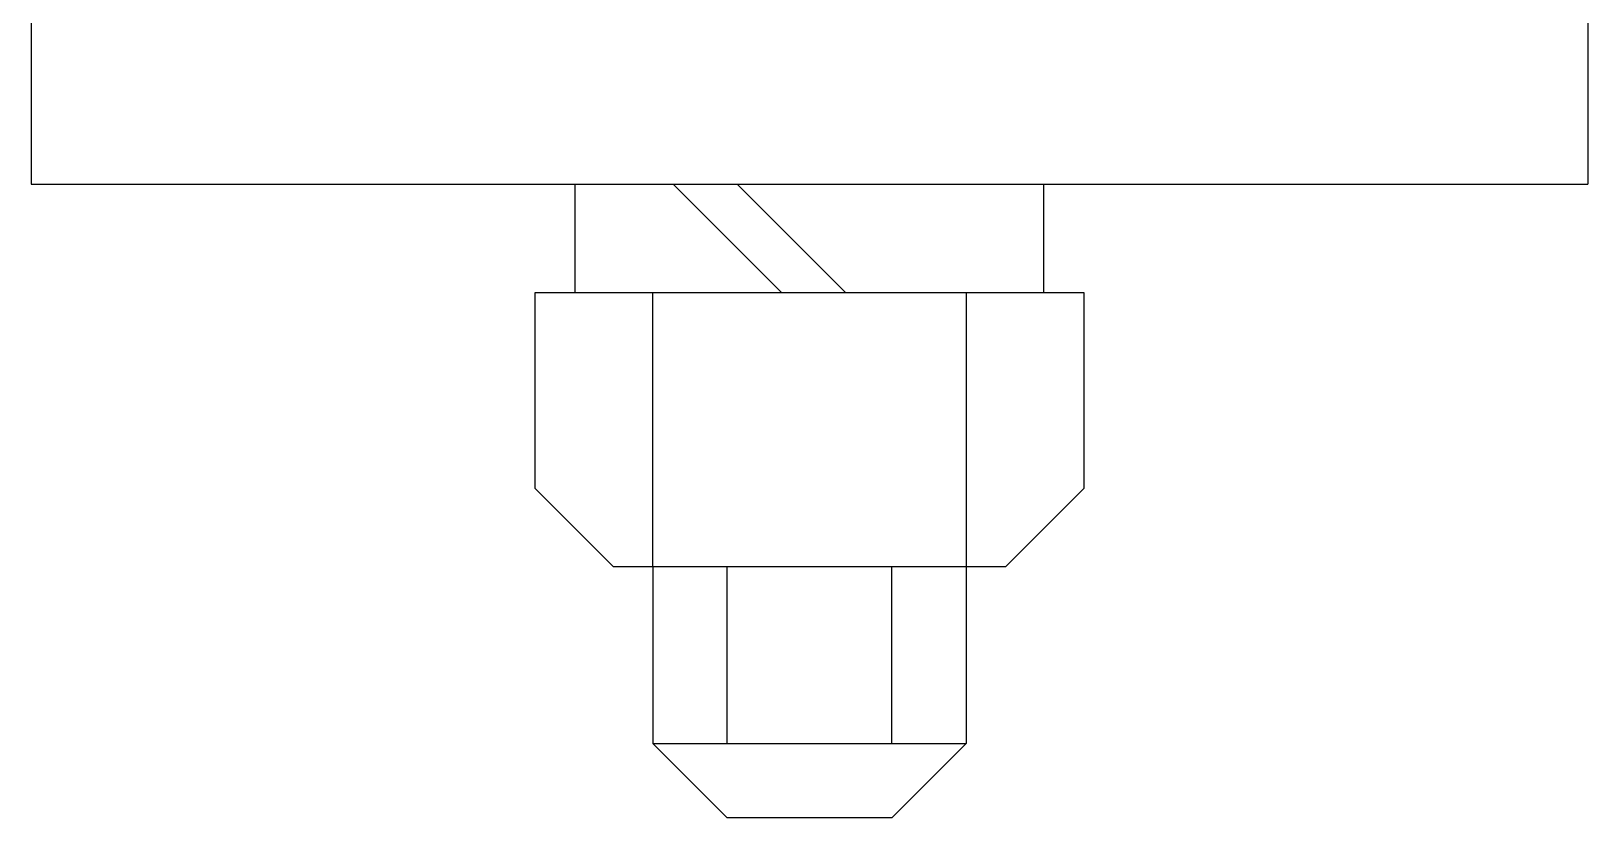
# Model space of a CAD drawing. Extents: x 44 to 87.6, y -168.1 to -136.9.
# Drawn here: x 60.557 to 61.57, y -147.234 to -146.723 of the extents above; entities that cross this region are included whole.
import ezdxf

# ---------------------------------------------------------------- set-up
doc = ezdxf.new("R2010")
doc.units = 0
doc.header["$LTSCALE"] = 0.4
doc.header["$MEASUREMENT"] = 0
doc.layers.add('LIN', color=1, linetype='CONTINUOUS')
doc.layers.add('PECA', color=3, linetype='CONTINUOUS')

msp = doc.modelspace()

# ---------------------------------------------------------------- linework, layer by layer
at = {"layer": 'LIN'}
for p, q in [((61.0457, -146.8926), (60.9752, -146.8221)), ((61.0873, -146.8926), (61.0168, -146.8221)), ((61.0103, -147.1859), (61.0103, -147.0711)), ((61.1174, -147.1859), (61.1174, -147.0711)), ((60.9619, -147.1859), (61.1659, -147.1859))]:
    msp.add_line(p, q, dxfattribs=at)
at = {"layer": 'PECA'}
for p, q in [((60.5574, -146.579), (60.5574, -146.8221)), ((61.5704, -146.579), (61.5704, -146.8221)), ((60.5574, -146.8221), (61.5704, -146.8221)), ((60.9114, -146.8926), (60.9114, -146.8221)), ((61.2163, -146.8926), (61.2163, -146.8221)), ((60.8854, -147.0201), (60.8854, -146.8926)), ((60.8854, -146.8926), (61.2424, -146.8926)), ((60.9619, -147.0711), (60.9619, -146.8926)), ((61.1659, -146.8926), (61.1659, -147.0711)), ((61.2424, -146.8926), (61.2424, -147.0201)), ((60.9364, -147.0711), (60.8854, -147.0201)), ((61.1914, -147.0711), (61.2424, -147.0201)), ((61.1914, -147.0711), (60.9364, -147.0711)), ((60.9619, -147.0711), (60.9619, -147.1859)), ((61.1659, -147.0711), (61.1659, -147.1859)), ((60.9619, -147.1859), (61.0103, -147.2343)), ((61.1174, -147.2343), (61.1659, -147.1859)), ((61.1174, -147.2343), (61.0103, -147.2343))]:
    msp.add_line(p, q, dxfattribs=at)

doc.saveas('drawing.dxf')
